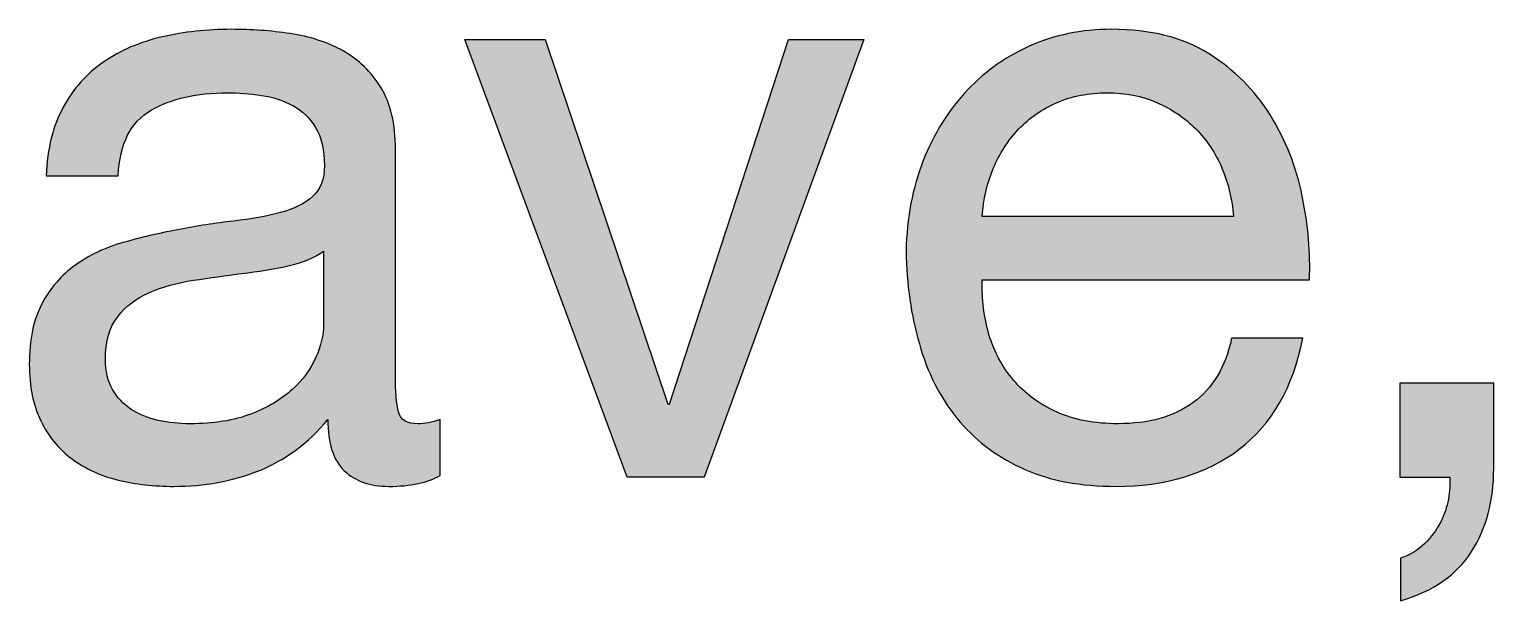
# Paper-space layout 'A0mask' of a CAD drawing. Extents: x 0 to 1153, y 0 to 810.
# Drawn here: x 1041.81 to 1048.95, y 63.94 to 66.72 of the extents above; entities that cross this region are included whole.
import ezdxf
from ezdxf.enums import TextEntityAlignment as Align

# ---------------------------------------------------------------- set-up
doc = ezdxf.new("R2010")
doc.units = 0
doc.layers.get('0').update_dxf_attribs({"linetype": 'CONTINUOUS'})
doc.layers.get('Defpoints').update_dxf_attribs({"linetype": 'CONTINUOUS'})
doc.layers.add('JPP_Mask', color=7, linetype='CONTINUOUS')
doc.styles.add('JPP', font='arial.ttf')

# ---------------------------------------------------------------- blocks, each defined once
blk = doc.blocks.new('A0mask')
at = {"true_color": 0x004a91}
h = blk.add_hatch(color=154, dxfattribs=at)
edge = h.paths.add_edge_path(flags=16)
edge.add_spline(control_points=[(1043.0755, 65.5691), (1043.004, 65.5539), (1042.9292, 65.5416), (1042.8507, 65.5321), (1042.7726, 65.5224), (1042.6935, 65.5115), (1042.614, 65.499), (1042.5345, 65.4867), (1042.463, 65.4668), (1042.3996, 65.4393), (1042.3366, 65.4119), (1042.285, 65.3726), (1042.2452, 65.322), (1042.2055, 65.2711), (1042.1856, 65.2017), (1042.1856, 65.1139), (1042.1856, 65.0562), (1042.197, 65.0074), (1042.2206, 64.9676), (1042.2438, 64.9276), (1042.2741, 64.8955), (1042.311, 64.8708), (1042.3484, 64.846), (1042.392, 64.8282), (1042.4431, 64.8171), (1042.4938, 64.8062), (1042.5454, 64.8008), (1042.5974, 64.8008), (1042.7129, 64.8008), (1042.8119, 64.8164), (1042.8942, 64.8481), (1042.9766, 64.8796), (1043.0438, 64.9196), (1043.0959, 64.9676), (1043.1479, 65.0157), (1043.1868, 65.0678), (1043.2114, 65.1241), (1043.236, 65.1804), (1043.2483, 65.2334), (1043.2483, 65.2827), (1043.2483, 65.2827), (1043.2483, 65.6412), (1043.2483, 65.6412), (1043.2043, 65.6083), (1043.147, 65.5842), (1043.0755, 65.5691)], knot_values=[0, 0, 0, 0, 1, 1, 1, 2, 2, 2, 3, 3, 3, 4, 4, 4, 5, 5, 5, 6, 6, 6, 7, 7, 7, 8, 8, 8, 9, 9, 9, 10, 10, 10, 11, 11, 11, 12, 12, 12, 13, 13, 13, 14, 14, 14, 15, 15, 15, 15], degree=3, periodic=0)
edge = h.paths.add_edge_path()
edge.add_spline(control_points=[(1043.5659, 64.4959), (1043.475, 64.4959), (1043.4031, 64.5213), (1043.3496, 64.5722), (1043.2956, 64.6228), (1043.2691, 64.7059), (1043.2691, 64.8214), (1043.173, 64.7059), (1043.0608, 64.6228), (1042.933, 64.5722), (1042.8057, 64.5213), (1042.6675, 64.4959), (1042.5193, 64.4959), (1042.4232, 64.4959), (1042.3323, 64.5061), (1042.2471, 64.5267), (1042.1619, 64.5473), (1042.0871, 64.5816), (1042.0228, 64.6297), (1041.9579, 64.6777), (1041.9073, 64.7395), (1041.8703, 64.8152), (1041.8334, 64.8907), (1041.8145, 64.9821), (1041.8145, 65.0891), (1041.8145, 65.21), (1041.8353, 65.3089), (1041.8765, 65.3859), (1041.9177, 65.4625), (1041.9716, 65.5253), (1042.0393, 65.5733), (1042.1066, 65.6214), (1042.1832, 65.6578), (1042.2699, 65.6824), (1042.3565, 65.707), (1042.445, 65.7279), (1042.5359, 65.7442), (1042.632, 65.7634), (1042.7233, 65.7778), (1042.8095, 65.7875), (1042.8961, 65.797), (1042.9723, 65.8107), (1043.0381, 65.8287), (1043.1044, 65.8464), (1043.1565, 65.8727), (1043.1948, 65.907), (1043.2331, 65.9413), (1043.2526, 65.9915), (1043.2526, 66.0573), (1043.2526, 66.1342), (1043.2384, 66.196), (1043.2095, 66.2429), (1043.1806, 66.2895), (1043.1432, 66.3252), (1043.0982, 66.3499), (1043.0528, 66.3747), (1043.0017, 66.391), (1042.9458, 66.3993), (1042.8895, 66.4076), (1042.8336, 66.4116), (1042.7787, 66.4116), (1042.6306, 66.4116), (1042.507, 66.3835), (1042.4081, 66.3271), (1042.3091, 66.2708), (1042.2557, 66.1645), (1042.2471, 66.0079), (1042.2471, 66.0079), (1041.8969, 66.0079), (1041.8969, 66.0079), (1041.9025, 66.1397), (1041.93, 66.2509), (1041.9797, 66.3416), (1042.0289, 66.4322), (1042.0947, 66.5058), (1042.1771, 66.5622), (1042.2594, 66.6182), (1042.3546, 66.659), (1042.4616, 66.6836), (1042.5685, 66.7084), (1042.6812, 66.7207), (1042.7995, 66.7207), (1042.8956, 66.7207), (1042.9908, 66.7139), (1043.0859, 66.7001), (1043.1806, 66.6864), (1043.2663, 66.6582), (1043.3434, 66.6156), (1043.4201, 66.573), (1043.4817, 66.5132), (1043.5285, 66.4365), (1043.5754, 66.3596), (1043.5986, 66.2592), (1043.5986, 66.1357), (1043.5986, 66.1357), (1043.5986, 65.0396), (1043.5986, 65.0396), (1043.5986, 64.9572), (1043.6033, 64.8969), (1043.6133, 64.8583), (1043.6227, 64.82), (1043.6549, 64.8008), (1043.7098, 64.8008), (1043.7401, 64.8008), (1043.7756, 64.8077), (1043.8168, 64.8214), (1043.8168, 64.8214), (1043.8168, 64.5494), (1043.8168, 64.5494), (1043.7567, 64.5137), (1043.6729, 64.4959), (1043.5659, 64.4959)], knot_values=[0, 0, 0, 0, 1, 1, 1, 2, 2, 2, 3, 3, 3, 4, 4, 4, 5, 5, 5, 6, 6, 6, 7, 7, 7, 8, 8, 8, 9, 9, 9, 10, 10, 10, 11, 11, 11, 12, 12, 12, 13, 13, 13, 14, 14, 14, 15, 15, 15, 16, 16, 16, 17, 17, 17, 18, 18, 18, 19, 19, 19, 20, 20, 20, 21, 21, 21, 22, 22, 22, 23, 23, 23, 24, 24, 24, 25, 25, 25, 26, 26, 26, 27, 27, 27, 28, 28, 28, 29, 29, 29, 30, 30, 30, 31, 31, 31, 32, 32, 32, 33, 33, 33, 34, 34, 34, 35, 35, 35, 36, 36, 36, 37, 37, 37, 37], degree=3, periodic=0)
h = blk.add_hatch(color=154, dxfattribs=at)
edge = h.paths.add_edge_path()
edge.add_spline(control_points=[(1047.7106, 64.677), (1047.8697, 64.7979), (1047.9729, 64.9778), (1048.0197, 65.2169)], knot_values=[21, 21, 21, 21, 22, 22, 22, 22], degree=3, periodic=0)
edge.add_spline(control_points=[(1048.0197, 65.2169), (1048.0197, 65.2169), (1047.6732, 65.2169), (1047.6732, 65.2169), (1047.643, 65.0768), (1047.5809, 64.9724), (1047.4858, 64.9037)], knot_values=[19, 19, 19, 19, 20, 20, 20, 21, 21, 21, 21], degree=3, periodic=0)
edge.add_spline(control_points=[(1047.4858, 64.9037), (1047.3911, 64.8351), (1047.2695, 64.8008), (1047.1213, 64.8008)], knot_values=[18, 18, 18, 18, 19, 19, 19, 19], degree=3, periodic=0)
edge.add_spline(control_points=[(1047.1213, 64.8008), (1047.0058, 64.8008), (1046.9055, 64.82), (1046.8207, 64.8583)], knot_values=[17, 17, 17, 17, 18, 18, 18, 18], degree=3, periodic=0)
edge.add_spline(control_points=[(1046.8207, 64.8583), (1046.7355, 64.8969), (1046.6655, 64.9482), (1046.6106, 65.0129), (1046.5556, 65.0775), (1046.5159, 65.1515), (1046.4908, 65.2353)], knot_values=[15, 15, 15, 15, 16, 16, 16, 17, 17, 17, 17], degree=3, periodic=0)
edge.add_spline(control_points=[(1046.4908, 65.2353), (1046.4662, 65.3191), (1046.4553, 65.4076), (1046.4581, 65.5011)], knot_values=[14, 14, 14, 14, 15, 15, 15, 15], degree=3, periodic=0)
edge.add_spline(control_points=[(1046.4581, 65.5011), (1046.4581, 65.5011), (1048.0524, 65.5011), (1048.0524, 65.5011), (1048.0581, 65.6301), (1048.0463, 65.7662), (1048.0174, 65.9089)], knot_values=[12, 12, 12, 12, 13, 13, 13, 14, 14, 14, 14], degree=3, periodic=0)
edge.add_spline(control_points=[(1048.0174, 65.9089), (1047.9885, 66.0519), (1047.9364, 66.1837), (1047.8607, 66.3046)], knot_values=[11, 11, 11, 11, 12, 12, 12, 12], degree=3, periodic=0)
edge.add_spline(control_points=[(1047.8607, 66.3046), (1047.7854, 66.4254), (1047.6851, 66.525), (1047.5601, 66.6033)], knot_values=[10, 10, 10, 10, 11, 11, 11, 11], degree=3, periodic=0)
edge.add_spline(control_points=[(1047.5601, 66.6033), (1047.4351, 66.6814), (1047.278, 66.7207), (1047.0882, 66.7207)], knot_values=[9, 9, 9, 9, 10, 10, 10, 10], degree=3, periodic=0)
edge.add_spline(control_points=[(1047.0882, 66.7207), (1046.9429, 66.7207), (1046.8089, 66.6933), (1046.6868, 66.6384)], knot_values=[8, 8, 8, 8, 9, 9, 9, 9], degree=3, periodic=0)
edge.add_spline(control_points=[(1046.6868, 66.6384), (1046.5646, 66.5832), (1046.4586, 66.5065), (1046.3696, 66.4076)], knot_values=[7, 7, 7, 7, 8, 8, 8, 8], degree=3, periodic=0)
edge.add_spline(control_points=[(1046.3696, 66.4076), (1046.2802, 66.3087), (1046.2106, 66.192), (1046.1613, 66.0573), (1046.1121, 65.9226), (1046.087, 65.7745), (1046.087, 65.6124)], knot_values=[5, 5, 5, 5, 6, 6, 6, 7, 7, 7, 7], degree=3, periodic=0)
edge.add_spline(control_points=[(1046.087, 65.6124), (1046.0927, 65.4502), (1046.1168, 65.3007), (1046.1594, 65.1634)], knot_values=[4, 4, 4, 4, 5, 5, 5, 5], degree=3, periodic=0)
edge.add_spline(control_points=[(1046.1594, 65.1634), (1046.202, 65.0259), (1046.2655, 64.9078), (1046.3507, 64.8091)], knot_values=[3, 3, 3, 3, 4, 4, 4, 4], degree=3, periodic=0)
edge.add_spline(control_points=[(1046.3507, 64.8091), (1046.4359, 64.7101), (1046.541, 64.6332), (1046.6659, 64.5783), (1046.7909, 64.5234), (1046.9386, 64.4959), (1047.109, 64.4959)], knot_values=[1, 1, 1, 1, 2, 2, 2, 3, 3, 3, 3], degree=3, periodic=0)
edge.add_spline(control_points=[(1047.109, 64.4959), (1047.3504, 64.4959), (1047.5511, 64.5563), (1047.7106, 64.677)], knot_values=[0, 0, 0, 0, 1, 1, 1, 1], degree=3, periodic=0)
edge = h.paths.add_edge_path(flags=16)
edge.add_spline(control_points=[(1047.6818, 65.8102), (1047.6818, 65.8102), (1046.4581, 65.8102), (1046.4581, 65.8102), (1046.4633, 65.8926), (1046.4813, 65.9702), (1046.5116, 66.0429)], knot_values=[6, 6, 6, 6, 7, 7, 7, 8, 8, 8, 8], degree=3, periodic=0)
edge.add_spline(control_points=[(1046.5116, 66.0429), (1046.5419, 66.1158), (1046.5831, 66.1794), (1046.6352, 66.2346)], knot_values=[5, 5, 5, 5, 6, 6, 6, 6], degree=3, periodic=0)
edge.add_spline(control_points=[(1046.6352, 66.2346), (1046.6872, 66.2895), (1046.7497, 66.3326), (1046.8226, 66.3643)], knot_values=[4, 4, 4, 4, 5, 5, 5, 5], degree=3, periodic=0)
edge.add_spline(control_points=[(1046.8226, 66.3643), (1046.8955, 66.3958), (1046.9769, 66.4116), (1047.0678, 66.4116)], knot_values=[3, 3, 3, 3, 4, 4, 4, 4], degree=3, periodic=0)
edge.add_spline(control_points=[(1047.0678, 66.4116), (1047.1559, 66.4116), (1047.2359, 66.3958), (1047.3088, 66.3643)], knot_values=[2, 2, 2, 2, 3, 3, 3, 3], degree=3, periodic=0)
edge.add_spline(control_points=[(1047.3088, 66.3643), (1047.3817, 66.3326), (1047.4446, 66.2902), (1047.4981, 66.2365)], knot_values=[1, 1, 1, 1, 2, 2, 2, 2], degree=3, periodic=0)
edge.add_spline(control_points=[(1047.4981, 66.2365), (1047.5521, 66.183), (1047.5947, 66.1191), (1047.6259, 66.045)], knot_values=[0, 0, 0, 0, 1, 1, 1, 1], degree=3, periodic=0)
edge.add_spline(control_points=[(1047.6259, 66.045), (1047.6576, 65.9709), (1047.6761, 65.8926), (1047.6818, 65.8102)], knot_values=[8, 8, 8, 8, 9, 9, 9, 9], degree=3, periodic=0)
blk.add_hatch(color=154, dxfattribs=at).paths.add_polyline_path([(1045.8811, 66.6713), (1045.5143, 66.6713), (1044.9295, 64.8833), (1044.328, 66.6713), (1043.9366, 66.6713), (1044.7275, 64.5412), (1045.1024, 64.5412)])
h = blk.add_hatch(color=154, dxfattribs=at)
edge = h.paths.add_edge_path()
edge.add_spline(control_points=[(1048.9504, 64.5823), (1048.9504, 64.5823), (1048.9504, 64.9984), (1048.9504, 64.9984), (1048.9504, 64.9984), (1048.886, 64.9984), (1048.8055, 64.9984)], knot_values=[10.624977, 10.624977, 10.624977, 10.624977, 11.624977, 11.624977, 11.624977, 12, 12, 12, 12], degree=3, periodic=0)
edge.add_spline(control_points=[(1048.8055, 64.9984), (1048.7251, 64.9984), (1048.6285, 64.9984), (1048.5641, 64.9984)], knot_values=[10.249985, 10.249985, 10.249985, 10.249985, 10.624977, 10.624977, 10.624977, 10.624977], degree=3, periodic=0)
edge.add_spline(control_points=[(1048.5641, 64.9984), (1048.5481, 64.9984), (1048.534, 64.9984), (1048.5227, 64.9984)], knot_values=[10.156237, 10.156237, 10.156237, 10.156237, 10.249985, 10.249985, 10.249985, 10.249985], degree=3, periodic=0)
edge.add_spline(control_points=[(1048.4926, 64.9984), (1048.4926, 64.9984), (1048.4926, 64.9984), (1048.4926, 64.9984), (1048.4926, 64.9984), (1048.4926, 64.9984), (1048.4926, 64.9984)], knot_values=[9.999502, 9.999502, 9.999502, 9.999502, 10, 10, 10, 10.000967, 10.000967, 10.000967, 10.000967], degree=3, periodic=0)
edge.add_spline(control_points=[(1048.4926, 64.9905), (1048.4926, 64.9874), (1048.4926, 64.9835), (1048.4926, 64.9788)], knot_values=[9.874992, 9.874992, 9.874992, 9.874992, 9.921867, 9.921867, 9.921867, 9.921867], degree=3, periodic=0)
edge.add_spline(control_points=[(1048.4926, 64.9788), (1048.4926, 64.96), (1048.4926, 64.9292), (1048.4926, 64.8924)], knot_values=[9.687496, 9.687496, 9.687496, 9.687496, 9.874992, 9.874992, 9.874992, 9.874992], degree=3, periodic=0)
edge.add_spline(control_points=[(1048.4926, 64.8924), (1048.4926, 64.8555), (1048.4926, 64.8127), (1048.4926, 64.7698)], knot_values=[9.5, 9.5, 9.5, 9.5, 9.687496, 9.687496, 9.687496, 9.687496], degree=3, periodic=0)
edge.add_spline(control_points=[(1048.4926, 64.7698), (1048.4926, 64.7269), (1048.4926, 64.684), (1048.4926, 64.6472)], knot_values=[9.312504, 9.312504, 9.312504, 9.312504, 9.5, 9.5, 9.5, 9.5], degree=3, periodic=0)
edge.add_spline(control_points=[(1048.4926, 64.6472), (1048.4926, 64.6104), (1048.4926, 64.5796), (1048.4926, 64.5608)], knot_values=[9.125007, 9.125007, 9.125007, 9.125007, 9.312504, 9.312504, 9.312504, 9.312504], degree=3, periodic=0)
edge.add_spline(control_points=[(1048.4926, 64.5412), (1048.4926, 64.5412), (1048.4926, 64.5412), (1048.4926, 64.5412), (1048.4926, 64.5412), (1048.4926, 64.5412), (1048.4926, 64.5412)], knot_values=[8.999033, 8.999033, 8.999033, 8.999033, 9.000264, 9.000264, 9.000264, 9.001231, 9.001231, 9.001231, 9.001231], degree=3, periodic=0)
edge.add_spline(control_points=[(1048.4954, 64.5412), (1048.498, 64.5412), (1048.5026, 64.5412), (1048.5086, 64.5412)], knot_values=[8.843763, 8.843763, 8.843763, 8.843763, 8.937511, 8.937511, 8.937511, 8.937511], degree=3, periodic=0)
edge.add_spline(control_points=[(1048.5086, 64.5412), (1048.5146, 64.5412), (1048.5221, 64.5412), (1048.5306, 64.5412)], knot_values=[8.750015, 8.750015, 8.750015, 8.750015, 8.843763, 8.843763, 8.843763, 8.843763], degree=3, periodic=0)
edge.add_spline(control_points=[(1048.5306, 64.5412), (1048.5649, 64.5412), (1048.6162, 64.5412), (1048.6589, 64.5412)], knot_values=[8.375023, 8.375023, 8.375023, 8.375023, 8.750015, 8.750015, 8.750015, 8.750015], degree=3, periodic=0)
edge.add_spline(control_points=[(1048.6589, 64.5412), (1048.7017, 64.5412), (1048.7359, 64.5412), (1048.7359, 64.5412), (1048.7388, 64.5083), (1048.7364, 64.4725), (1048.7298, 64.4339)], knot_values=[7, 7, 7, 7, 7.375023, 7.375023, 7.375023, 8.375023, 8.375023, 8.375023, 8.375023], degree=3, periodic=0)
edge.add_spline(control_points=[(1048.7298, 64.4339), (1048.7227, 64.3956), (1048.7099, 64.3577), (1048.6905, 64.3208)], knot_values=[6, 6, 6, 6, 7, 7, 7, 7], degree=3, periodic=0)
edge.add_spline(control_points=[(1048.6905, 64.3208), (1048.6716, 64.2836), (1048.646, 64.2493), (1048.6143, 64.2176)], knot_values=[5, 5, 5, 5, 6, 6, 6, 6], degree=3, periodic=0)
edge.add_spline(control_points=[(1048.6143, 64.2176), (1048.5826, 64.1861), (1048.5438, 64.162), (1048.4969, 64.1457)], knot_values=[4, 4, 4, 4, 5, 5, 5, 5], degree=3, periodic=0)
edge.add_spline(control_points=[(1048.4969, 64.1457), (1048.4969, 64.1457), (1048.4969, 63.9395), (1048.4969, 63.9395), (1048.6564, 63.9864), (1048.7714, 64.0659), (1048.8429, 64.1786), (1048.9144, 64.2912), (1048.9504, 64.4259), (1048.9504, 64.5823)], knot_values=[1, 1, 1, 1, 2, 2, 2, 3, 3, 3, 4, 4, 4, 4], degree=3, periodic=0)
at = {"layer": 'Defpoints', "color": 154, "true_color": 0x004a91}
blk.add_lwpolyline([(1044.7275, 64.5412), (1043.9366, 66.6713), (1044.328, 66.6713), (1044.9254, 64.8955), (1044.9334, 64.8955), (1045.5143, 66.6713), (1045.8811, 66.6713), (1045.1024, 64.5412), (1044.7275, 64.5412)], dxfattribs=at)
for points, knots in [([(1043.5659, 64.4959), (1043.475, 64.4959), (1043.4031, 64.5213), (1043.3496, 64.5722), (1043.2956, 64.6228), (1043.2691, 64.7059), (1043.2691, 64.8214), (1043.173, 64.7059), (1043.0608, 64.6228), (1042.933, 64.5722), (1042.8057, 64.5213), (1042.6675, 64.4959), (1042.5193, 64.4959), (1042.4232, 64.4959), (1042.3323, 64.5061), (1042.2471, 64.5267), (1042.1619, 64.5473), (1042.0871, 64.5816), (1042.0228, 64.6297), (1041.9579, 64.6777), (1041.9073, 64.7395), (1041.8703, 64.8152), (1041.8334, 64.8907), (1041.8145, 64.9821), (1041.8145, 65.0891), (1041.8145, 65.21), (1041.8353, 65.3089), (1041.8765, 65.3859), (1041.9177, 65.4625), (1041.9716, 65.5253), (1042.0393, 65.5733), (1042.1066, 65.6214), (1042.1832, 65.6578), (1042.2699, 65.6824), (1042.3565, 65.707), (1042.445, 65.7279), (1042.5359, 65.7442), (1042.632, 65.7634), (1042.7233, 65.7778), (1042.8095, 65.7875), (1042.8961, 65.797), (1042.9723, 65.8107), (1043.0381, 65.8287), (1043.1044, 65.8464), (1043.1565, 65.8727), (1043.1948, 65.907), (1043.2331, 65.9413), (1043.2526, 65.9915), (1043.2526, 66.0573), (1043.2526, 66.1342), (1043.2384, 66.196), (1043.2095, 66.2429), (1043.1806, 66.2895), (1043.1432, 66.3252), (1043.0982, 66.3499), (1043.0528, 66.3747), (1043.0017, 66.391), (1042.9458, 66.3993), (1042.8895, 66.4076), (1042.8336, 66.4116), (1042.7787, 66.4116), (1042.6306, 66.4116), (1042.507, 66.3835), (1042.4081, 66.3271), (1042.3091, 66.2708), (1042.2557, 66.1645), (1042.2471, 66.0079), (1042.2471, 66.0079), (1041.8969, 66.0079), (1041.8969, 66.0079), (1041.9025, 66.1397), (1041.93, 66.2509), (1041.9797, 66.3416), (1042.0289, 66.4322), (1042.0947, 66.5058), (1042.1771, 66.5622), (1042.2594, 66.6182), (1042.3546, 66.659), (1042.4616, 66.6836), (1042.5685, 66.7084), (1042.6812, 66.7207), (1042.7995, 66.7207), (1042.8956, 66.7207), (1042.9908, 66.7139), (1043.0859, 66.7001), (1043.1806, 66.6864), (1043.2663, 66.6582), (1043.3434, 66.6156), (1043.4201, 66.573), (1043.4817, 66.5132), (1043.5285, 66.4365), (1043.5754, 66.3596), (1043.5986, 66.2592), (1043.5986, 66.1357), (1043.5986, 66.1357), (1043.5986, 65.0396), (1043.5986, 65.0396), (1043.5986, 64.9572), (1043.6033, 64.8969), (1043.6133, 64.8583), (1043.6227, 64.82), (1043.6549, 64.8008), (1043.7098, 64.8008), (1043.7401, 64.8008), (1043.7756, 64.8077), (1043.8168, 64.8214), (1043.8168, 64.8214), (1043.8168, 64.5494), (1043.8168, 64.5494), (1043.7567, 64.5137), (1043.6729, 64.4959), (1043.5659, 64.4959)], [0, 0, 0, 0, 1, 1, 1, 2, 2, 2, 3, 3, 3, 4, 4, 4, 5, 5, 5, 6, 6, 6, 7, 7, 7, 8, 8, 8, 9, 9, 9, 10, 10, 10, 11, 11, 11, 12, 12, 12, 13, 13, 13, 14, 14, 14, 15, 15, 15, 16, 16, 16, 17, 17, 17, 18, 18, 18, 19, 19, 19, 20, 20, 20, 21, 21, 21, 22, 22, 22, 23, 23, 23, 24, 24, 24, 25, 25, 25, 26, 26, 26, 27, 27, 27, 28, 28, 28, 29, 29, 29, 30, 30, 30, 31, 31, 31, 32, 32, 32, 33, 33, 33, 34, 34, 34, 35, 35, 35, 36, 36, 36, 37, 37, 37, 37]), ([(1047.7106, 64.677), (1047.5511, 64.5563), (1047.3504, 64.4959), (1047.109, 64.4959), (1046.9386, 64.4959), (1046.7909, 64.5234), (1046.6659, 64.5783), (1046.541, 64.6332), (1046.4359, 64.7101), (1046.3507, 64.8091), (1046.2655, 64.9078), (1046.202, 65.0259), (1046.1594, 65.1634), (1046.1168, 65.3007), (1046.0927, 65.4502), (1046.087, 65.6124), (1046.087, 65.7745), (1046.1121, 65.9226), (1046.1613, 66.0573), (1046.2106, 66.192), (1046.2802, 66.3087), (1046.3696, 66.4076), (1046.4586, 66.5065), (1046.5646, 66.5832), (1046.6868, 66.6384), (1046.8089, 66.6933), (1046.9429, 66.7207), (1047.0882, 66.7207), (1047.278, 66.7207), (1047.4351, 66.6814), (1047.5601, 66.6033), (1047.6851, 66.525), (1047.7854, 66.4254), (1047.8607, 66.3046), (1047.9364, 66.1837), (1047.9885, 66.0519), (1048.0174, 65.9089), (1048.0463, 65.7662), (1048.0581, 65.6301), (1048.0524, 65.5011), (1048.0524, 65.5011), (1046.4581, 65.5011), (1046.4581, 65.5011), (1046.4553, 65.4076), (1046.4662, 65.3191), (1046.4908, 65.2353), (1046.5159, 65.1515), (1046.5556, 65.0775), (1046.6106, 65.0129), (1046.6655, 64.9482), (1046.7355, 64.8969), (1046.8207, 64.8583), (1046.9055, 64.82), (1047.0058, 64.8008), (1047.1213, 64.8008), (1047.2695, 64.8008), (1047.3911, 64.8351), (1047.4858, 64.9037), (1047.5809, 64.9724), (1047.643, 65.0768), (1047.6732, 65.2169), (1047.6732, 65.2169), (1048.0197, 65.2169), (1048.0197, 65.2169), (1047.9729, 64.9778), (1047.8697, 64.7979), (1047.7106, 64.677)], [0, 0, 0, 0, 1, 1, 1, 2, 2, 2, 3, 3, 3, 4, 4, 4, 5, 5, 5, 6, 6, 6, 7, 7, 7, 8, 8, 8, 9, 9, 9, 10, 10, 10, 11, 11, 11, 12, 12, 12, 13, 13, 13, 14, 14, 14, 15, 15, 15, 16, 16, 16, 17, 17, 17, 18, 18, 18, 19, 19, 19, 20, 20, 20, 21, 21, 21, 22, 22, 22, 22]), ([(1047.6259, 66.045), (1047.5947, 66.1191), (1047.5521, 66.183), (1047.4981, 66.2365), (1047.4446, 66.2902), (1047.3817, 66.3326), (1047.3088, 66.3643), (1047.2359, 66.3958), (1047.1559, 66.4116), (1047.0678, 66.4116), (1046.9769, 66.4116), (1046.8955, 66.3958), (1046.8226, 66.3643), (1046.7497, 66.3326), (1046.6872, 66.2895), (1046.6352, 66.2346), (1046.5831, 66.1794), (1046.5419, 66.1158), (1046.5116, 66.0429), (1046.4813, 65.9702), (1046.4633, 65.8926), (1046.4581, 65.8102), (1046.4581, 65.8102), (1047.6818, 65.8102), (1047.6818, 65.8102), (1047.6761, 65.8926), (1047.6576, 65.9709), (1047.6259, 66.045)], [0, 0, 0, 0, 1, 1, 1, 2, 2, 2, 3, 3, 3, 4, 4, 4, 5, 5, 5, 6, 6, 6, 7, 7, 7, 8, 8, 8, 9, 9, 9, 9]), ([(1043.0755, 65.5691), (1043.004, 65.5539), (1042.9292, 65.5416), (1042.8507, 65.5321), (1042.7726, 65.5224), (1042.6935, 65.5115), (1042.614, 65.499), (1042.5345, 65.4867), (1042.463, 65.4668), (1042.3996, 65.4393), (1042.3366, 65.4119), (1042.285, 65.3726), (1042.2452, 65.322), (1042.2055, 65.2711), (1042.1856, 65.2017), (1042.1856, 65.1139), (1042.1856, 65.0562), (1042.197, 65.0074), (1042.2206, 64.9676), (1042.2438, 64.9276), (1042.2741, 64.8955), (1042.311, 64.8708), (1042.3484, 64.846), (1042.392, 64.8282), (1042.4431, 64.8171), (1042.4938, 64.8062), (1042.5454, 64.8008), (1042.5974, 64.8008), (1042.7129, 64.8008), (1042.8119, 64.8164), (1042.8942, 64.8481), (1042.9766, 64.8796), (1043.0438, 64.9196), (1043.0959, 64.9676), (1043.1479, 65.0157), (1043.1868, 65.0678), (1043.2114, 65.1241), (1043.236, 65.1804), (1043.2483, 65.2334), (1043.2483, 65.2827), (1043.2483, 65.2827), (1043.2483, 65.6412), (1043.2483, 65.6412), (1043.2043, 65.6083), (1043.147, 65.5842), (1043.0755, 65.5691)], [0, 0, 0, 0, 1, 1, 1, 2, 2, 2, 3, 3, 3, 4, 4, 4, 5, 5, 5, 6, 6, 6, 7, 7, 7, 8, 8, 8, 9, 9, 9, 10, 10, 10, 11, 11, 11, 12, 12, 12, 13, 13, 13, 14, 14, 14, 15, 15, 15, 15]), ([(1048.9504, 64.9984), (1048.9504, 64.9984), (1048.9504, 64.5823), (1048.9504, 64.5823), (1048.9504, 64.4259), (1048.9144, 64.2912), (1048.8429, 64.1786), (1048.7714, 64.0659), (1048.6564, 63.9864), (1048.4969, 63.9395), (1048.4969, 63.9395), (1048.4969, 64.1457), (1048.4969, 64.1457), (1048.5438, 64.162), (1048.5826, 64.1861), (1048.6143, 64.2176), (1048.646, 64.2493), (1048.6716, 64.2836), (1048.6905, 64.3208), (1048.7099, 64.3577), (1048.7227, 64.3956), (1048.7298, 64.4339), (1048.7364, 64.4725), (1048.7388, 64.5083), (1048.7359, 64.5412), (1048.7359, 64.5412), (1048.4926, 64.5412), (1048.4926, 64.5412), (1048.4926, 64.5412), (1048.4926, 64.9984), (1048.4926, 64.9984), (1048.4926, 64.9984), (1048.9504, 64.9984), (1048.9504, 64.9984)], [0, 0, 0, 0, 1, 1, 1, 2, 2, 2, 3, 3, 3, 4, 4, 4, 5, 5, 5, 6, 6, 6, 7, 7, 7, 8, 8, 8, 9, 9, 9, 10, 10, 10, 11, 11, 11, 11])]:
    blk.add_open_spline(points, degree=3, knots=knots, dxfattribs=at)
at = {"color": 7, "style": 'JPP'}
for tag, p in [('Client', (1086, 115)), ('Project1', (1086, 90)), ('Project2', (1086, 82.5)), ('Project3', (1086, 75)), ('Title1', (1086, 57.5)), ('Title2', (1086, 50)), ('Title3', (1086, 42.5)), ('Status', (978, 7.5))]:
    blk.add_attdef(tag, text='', height=3.5, dxfattribs=at).set_placement(p, align=Align.MIDDLE_LEFT)
at = {"color": 2, "style": 'JPP'}
for tag, p in [('Scale', (1005.5, 25)), ('Checked', (1095.5, 25)), ('Drawn', (1050.5, 25)), ('Date', (1140.5, 25))]:
    blk.add_attdef(tag, text='', height=2, dxfattribs=at).set_placement(p, align=Align.MIDDLE_CENTER)
at = {"color": 6, "style": 'JPP'}
for tag, p in [('Ref', (1068, 7.5)), ('DrgNo.', (1110, 7.5))]:
    blk.add_attdef(tag, text='', height=4, dxfattribs=at).set_placement(p, align=Align.MIDDLE_LEFT)
blk.add_attdef('Rev', text='', height=4, dxfattribs=at).set_placement((1144.2747, 7.5), align=Align.MIDDLE_CENTER)

psp = doc.layouts.new('A0mask')

# ---------------------------------------------------------------- block references
at = {"layer": 'JPP_Mask'}
psp.add_blockref('A0mask', (0, 0), dxfattribs=at)

doc.saveas('drawing.dxf')
